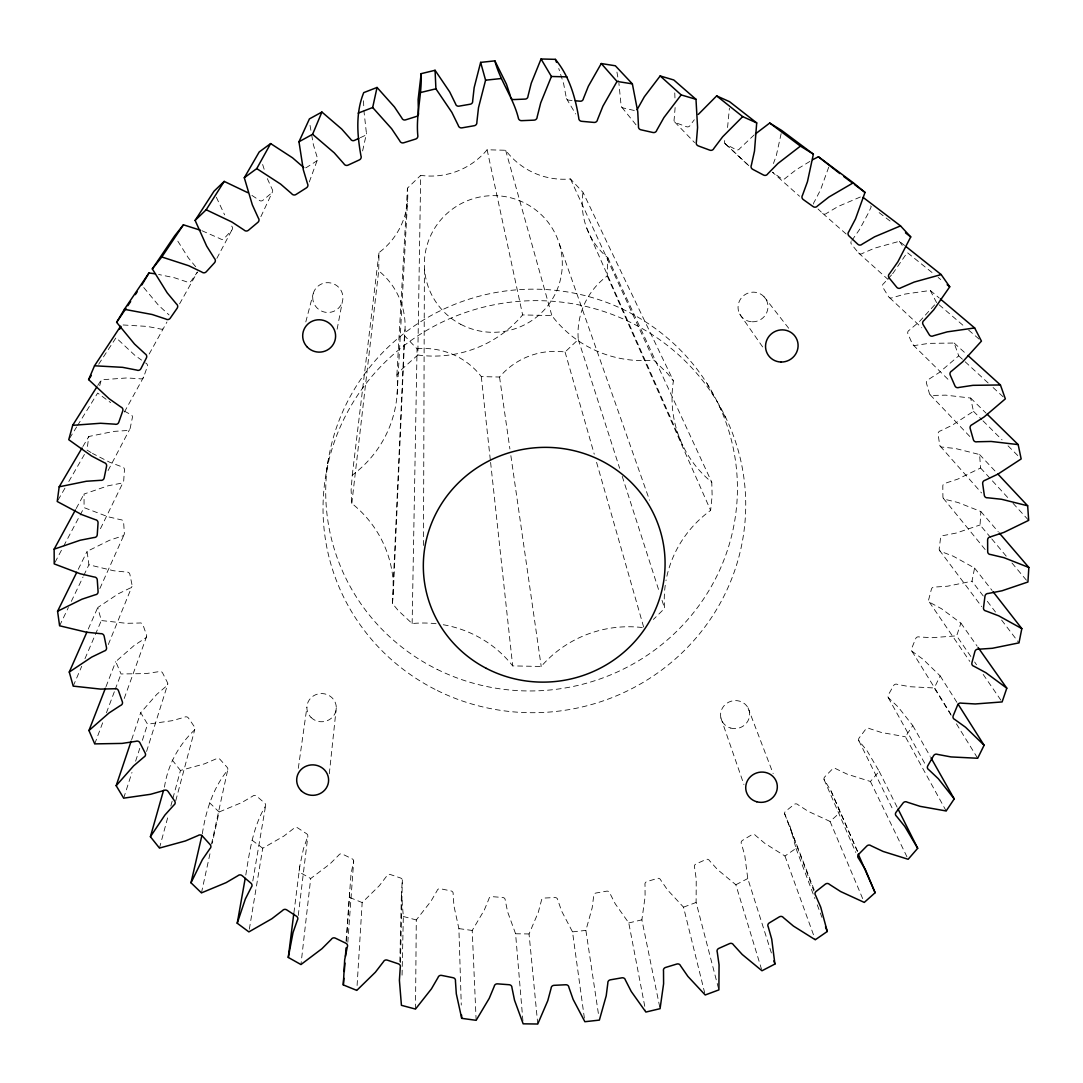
<?xml version="1.0" encoding="UTF-8"?>
<svg xmlns="http://www.w3.org/2000/svg" width="1083" height="1083" viewBox="0 0 1083 1083"><rect width="100%" height="100%" fill="white"/><g stroke="black" fill="none" stroke-linecap="round" stroke-linejoin="round"><path stroke-width="0.75" stroke-dasharray="5 3.75" d="M423.494 545.439L424.401 266.973M415.506 1009.072L416.292 919.954L431.007 901.205L437.072 890.7A2.748 2.599 -3.9 0 1 440.388 888.75L450.988 890.916A2.748 2.599 -4.3 0 1 453.127 893.976L453.926 905.862L458.894 928.605L461.277 1005.051M436.07 623.713A112.118 107.461 -2.8 0 0 412.136 623.537L398.327 610.636L392.344 603.434A113.417 109.545 6 0 0 351.799 503.405L351.109 490.058L352.259 475.153A115.109 112.591 12.6 0 0 396.892 375.029L402.159 368.992L417.821 355.007L420.705 175.351A73.482 73.265 53 0 0 487.12 149.765L505.653 150.266A73.346 72.872 -54.2 0 0 570.457 178.939L583.006 192.327L673.409 380.891A114.324 111.089 -29.1 0 0 711.775 482.273L712.127 495.594L710.624 510.391A112.618 108.286 -21 0 0 665.977 580.678M412.136 623.537L417.05 348.807L404.433 335.689A72.25 71.045 11.9 0 0 378.698 270.818L379.023 252.569A73.008 72.25 25.7 0 0 407.438 188.171L420.705 175.351M402.064 975.147L403.323 916.462L401.441 893.218L402.24 881.291A2.748 2.613 -2.4 0 0 400.534 877.988L390.3 874.509A2.748 2.613 -2 0 0 386.739 876.039L379.307 885.732L362.169 902.572L356.794 990.39M400.439 962.584L402.348 879.938M399.83 961.853L401.441 893.218M393.251 594.188L405.015 329.692M392.344 603.434L404.433 335.689M397.136 394.144L407.587 200.463M396.892 375.029L407.438 188.171M990.701 537.628L980.061 524.957L980.86 511.528L957.995 502.498L945.676 499.534A2.816 2.708 -30.3 0 1 942.914 496.88L942.806 486.077A2.829 2.708 -30.7 0 1 945.527 483.167L957.792 479.106L980.575 468.005L979.587 454.549L955.49 448.511L942.779 447.144A2.829 2.721 -32.2 0 1 939.651 444.856L938.108 434.121A2.843 2.735 -32.6 0 1 940.437 430.885L952.16 425.267L973.455 411.31L970.652 398.057L945.743 395.146L932.856 395.43A2.843 2.748 -34.2 0 1 929.431 393.562L926.439 383.098A2.843 2.748 -34.6 0 1 928.334 379.578L939.299 372.484L958.726 355.847L954.15 343.04L928.862 343.365L916.015 345.315A2.856 2.762 -36.2 0 1 912.333 343.893L907.933 333.875A2.856 2.762 -36.6 0 1 909.354 330.125L919.372 321.665L935.563 303.863M718.462 988.278L696.112 902.464L696.234 879.179L694.555 867.402A2.748 2.599 -13.2 0 1 696.003 863.95L705.886 859.536A2.748 2.599 -13.6 0 1 709.527 860.714L717.609 869.649L735.844 884.757L761.498 969.177M347.819 942.278L353.694 861.012M346.046 941.262L351.014 874.116L353.41 862.339A2.762 2.626 -0.5 0 0 352.151 858.833L342.445 854.108A2.762 2.626 -0.1 0 0 338.708 855.191L330.017 863.909L310.699 878.543L300.952 964.547M346.533 941.208L349.714 891.647M675.129 107.555L674.181 119.13A2.911 2.87 -49.8 0 0 675.914 122.812L686.541 126.738A2.911 2.856 -49.2 0 0 690.291 125.087L694.298 119.766M417.05 348.807A71.735 70.273 -0.6 0 1 481.299 376.6L499.547 377.033A71.654 70.138 -12.7 0 1 565.069 352.016L578.281 339.466A71.911 70.557 -24.9 0 1 607.252 275.948L607.861 257.768A72.656 71.654 -37.8 0 1 583.006 192.327M727.559 127.537L729.414 108.178M329.3 773.776L336.285 707.916M351.799 503.405L378.698 270.818M352.259 475.153L379.023 252.569M298.245 915.473L307.87 836.117M293.926 912.807L299.788 866.116L303.443 848.828L307.41 837.403A2.762 2.626 1.4 0 0 306.638 833.761L297.622 827.845A2.775 2.626 1.8 0 0 293.75 828.441L283.936 836.049L262.736 848.219L248.887 931.894M299.788 866.116L299.03 871.937L310.699 878.543M124.383 411.147L130.19 414.234A2.87 2.789 19.3 0 1 132.37 417.605L130.15 428.367A2.87 2.775 18.9 0 1 126.819 430.547L113.769 431.4L88.792 436.503L86.978 450.054L91.08 452.559M298.299 768.334L306.882 707.429M781.154 133.629L776.267 155.749L773.438 163.519M326.335 472.161L328.934 456.295M252.813 880.993L265.633 805.603M245.8 875.05C249.523 851.712 252.867 827.602 265.01 806.821A2.775 2.64 3.3 0 0 264.726 803.099L256.549 796.073A2.775 2.64 3.7 0 0 252.623 796.195L241.82 802.53L219.077 812.006L212.241 843.359M337.124 329.205L342.35 301.778A15.135 14.905 14.4 0 0 324.142 283.083A15.135 14.905 14.4 0 0 316.953 307.87A15.135 14.905 14.4 0 0 342.35 301.778M983.242 595.948L972.006 581.205L974.578 568.034L953.297 556.215L941.574 551.734A2.816 2.694 -28.3 0 1 939.205 548.756L940.545 538.048A2.816 2.694 -28.7 0 1 943.604 535.516L956.208 533.053L980.061 524.957M659.737 1007.028L641.881 919.833L645.102 896.738L645.008 884.825A2.748 2.599 -11.3 0 1 646.903 881.589L657.273 878.435A2.748 2.599 -11.7 0 1 660.711 880.046L667.507 889.915L683.508 907.161L705.209 994.979M201.452 892.879L210.075 853.269M211.483 844.131L227.714 769.918M362.615 150.943L366.501 133.263M202.318 833.734C205.838 811.262 212.606 789.128 226.929 771.069A2.789 2.653 5.2 0 0 227.146 767.319L219.944 759.291A2.789 2.653 5.6 0 0 216.018 758.926L204.403 763.881L180.455 770.473L172.576 799.565M305.799 321.922L313.271 293.412M175.771 800.703L194.75 729.617M159.458 848.07L168.203 815.743M170.83 806.036L172.143 801.19M99.69 385.71L101.315 379.808L126.914 377.94L140.045 378.779A2.883 2.802 20.9 0 0 143.66 377.033L147.329 366.596A2.883 2.802 21.4 0 0 145.609 362.967M164.454 787.138C167.716 765.383 178.126 745.957 193.803 730.659A2.802 2.667 7.1 0 0 194.534 726.95L188.456 718.056A2.802 2.68 7.5 0 0 184.584 717.19L172.332 720.669L147.572 724.216L140.709 712.682L156.751 694.393L166.268 686.229A2.816 2.694 9 0 0 167.486 682.628L162.626 673.003A2.816 2.694 9.4 0 0 158.89 671.65L146.205 673.572L121.025 673.978L115.746 661.618L134.224 645.414L144.811 638.483A2.816 2.708 10.9 0 0 146.516 635.044L142.97 624.837A2.829 2.708 11.4 0 0 139.423 623.023L126.508 623.321L101.342 620.545L97.741 607.549L118.372 593.755L129.865 588.191A2.829 2.721 12.9 0 0 132.031 584.982L129.879 574.356A2.843 2.721 13.3 0 0 126.589 572.095L113.661 570.755L88.914 564.784L87.087 551.382L109.545 540.255L121.77 536.18A2.843 2.748 14.9 0 0 124.355 533.256L123.638 522.399A2.843 2.748 15.3 0 0 120.673 519.718L107.962 516.74L84.068 507.629L84.054 494.038L107.975 485.82L120.714 483.316A2.856 2.762 16.9 0 0 123.706 480.744L124.45 469.846A2.856 2.762 17.3 0 0 121.851 466.8L109.573 462.197L92.461 453.398M828.712 167.175L820.494 189.972L814.402 201.695A2.883 2.816 -42.8 0 0 813.766 204.497M146.571 751.453L167.797 683.996M123.665 798.157L131.977 772.436M135.619 761.187L139.775 748.326M142.374 740.298L147.572 724.216M131.652 739.662L140.709 712.682M970.855 656.501L956.641 635.843L960.919 623.131L941.547 608.754L930.622 602.852A2.802 2.667 -26.4 0 1 928.686 599.603L931.421 589.179A2.802 2.68 -26.8 0 1 934.764 587.054L947.49 586.214L972.006 581.205M598.371 1013.458L585.889 930.392L592.171 907.838L593.687 896.007A2.735 2.599 -9.5 0 1 595.988 893.015L606.67 891.16A2.748 2.599 -9.9 0 1 609.851 893.204L615.252 903.831L628.776 922.946L645.549 1010.398M124.207 698.494L146.638 636.452M309.278 181.998L317.265 160.203M94.722 743.886L102.912 722.131M106.418 712.817L114.595 691.062M115.177 689.519L121.025 673.978M105.999 686.676L115.746 661.618M108.314 644.547L131.964 586.39M73.211 686.108L81.712 666.289M84.988 658.667L101.342 620.545M88.251 629.047L97.741 607.549M99.866 588.516L124.098 534.65M260.881 216.654L272.51 191.799M59.592 625.784L68.391 607.482M71.329 601.376L83.053 576.982M83.784 575.466L88.914 564.784M100.448 528.694L123.259 482.097M951.104 715.227L934.277 687.962L940.166 675.927L923.041 659.276L913.077 652.047A2.789 2.653 -24.5 0 1 911.602 648.595L915.676 638.618A2.789 2.667 -24.9 0 1 919.237 636.953L931.867 637.711L956.641 635.843M78.233 569.347L87.087 551.382M537.75 1024.017L529.046 933.952L538.292 912.319L541.365 900.745A2.748 2.599 -7.6 0 1 544.059 898.064L554.875 897.536A2.748 2.599 -8 0 1 557.759 899.959L561.684 911.196L572.514 931.867L584.644 1020.051M149.17 354.046L166.958 322.003M108.07 470.591L129.513 429.653M216.857 258.363L232.507 228.838M54.989 562.415L62.841 547.605M63.64 546.13L79.357 516.51M80.142 515.034L84.068 507.629M76.189 508.536L84.054 494.038M124.396 412.054L143.66 377.033M179.588 303.876L197.444 271.995L191.055 281.187A2.897 2.829 25.2 0 1 187.061 281.959L174.485 277.762L158.592 274.473M58.049 500.075L65.494 487.215M68.798 481.502L85.327 452.911M82.877 446.562L88.792 436.503M69.61 438.29L76.622 426.986M77.502 425.578L97.66 393.075L110.628 402.592M97.741 385.494L101.315 379.808M98.675 364.24L116.03 337.706L134.861 355.332L141.575 360.098M946.163 810.977L905.374 736.765L912.766 725.583L898.118 706.955L889.265 698.562A2.775 2.64 -22.6 0 1 888.277 694.948L893.61 685.593A2.775 2.64 -23 0 1 897.347 684.375L909.666 686.703L934.277 687.962M476.141 1020.321L472.215 930.459L484.291 910.099L488.88 898.971A2.748 2.599 -5.7 0 1 491.912 896.643L502.702 897.469A2.748 2.599 -6.1 0 1 505.233 900.23L507.629 911.886L515.589 933.763L523.021 1022.162M851.942 240.358L859.509 229.555L868.661 212.498L871.287 206.609L869.189 204.349M892.649 273.728L907.27 252.556L933.018 273.309M857.587 851.468L830.972 790.888L824.745 780.613A2.762 2.626 -18.8 0 1 824.745 776.89L832.285 769.174A2.762 2.626 -19.2 0 1 836.171 768.916L847.299 774.21L870.434 781.479L879.193 771.326L867.239 751.047L859.645 741.638A2.762 2.626 -20.7 0 1 859.157 737.929L865.642 729.333A2.775 2.64 -21.1 0 1 869.487 728.602L881.305 732.446L905.374 736.765M665.246 585.28A112.618 108.286 -21 0 0 664.61 608.389L653.387 619.435M891.539 274.947L883.769 283.448A2.87 2.789 -38.6 0 0 882.848 287.347L888.574 296.728A2.87 2.775 -38.2 0 0 892.446 297.663L905.022 294.075L930.27 290.461L939.151 297.96M814.213 890.009L785.148 814.89A2.748 2.613 -16.9 0 1 785.649 811.208L794.11 804.493A2.748 2.613 -17.3 0 1 797.968 804.723L808.243 811.357L830.065 821.442L840.056 812.467L838.107 806.957M754.215 134.888L739.838 148.479A2.897 2.843 -46.8 0 1 735.912 149.616L725.948 144.35A2.897 2.856 -47.3 0 1 724.744 140.479M771.394 952.959L747.771 878.53L744.766 855.435L741.517 843.968A2.748 2.599 -15.1 0 1 742.491 840.367L751.751 834.763A2.748 2.599 -15.5 0 1 755.528 835.48L764.774 843.319L784.958 856.03L796.005 848.382L789.927 825.855M809.867 161.421L796.005 169.869L785.568 178.059A2.897 2.829 -44.5 0 1 781.56 178.681L772.436 172.17L799.552 196.253M735.844 884.757L747.771 878.53M360.368 137.663L364.809 135.605A2.911 2.883 36.9 0 0 366.257 131.788L363.888 110.52M683.508 907.161L696.112 902.464M860.349 196.998L838.066 206.501L826.695 213.256A2.883 2.816 -42.4 0 1 822.66 213.351L818.031 208.992M628.776 922.946L641.881 919.833M904.576 245.462L899.35 241.292L874.604 248.156L862.528 253.368A2.883 2.802 -40.3 0 1 858.535 252.948L851.549 244.365A2.883 2.802 -40.7 0 1 851.089 241.577M572.514 931.867L585.889 930.392M642.26 627.544A111.86 107.055 -12 0 0 541.216 666.465L512.679 665.896A112.118 107.461 -2.8 0 0 442.392 624.593M417.821 355.007A116.016 115.028 3.4 0 0 522.629 314.909L551.856 315.627A115.786 114.094 -31.9 0 0 653.78 360.111L667.507 373.459L673.409 380.891M123.083 324.968L147.247 326.416L160.23 328.934A2.883 2.816 23 0 0 164.061 327.675M515.589 933.763L529.046 933.952M572.068 100.475L568.819 100.177A2.911 2.883 -56.4 0 1 566.165 97.077L563.688 84.014L558.76 68.5M458.894 928.605L472.215 930.459M634.313 110.493L623.212 107.975A2.911 2.883 -52.6 0 1 621.006 104.564L618.907 83.296M403.323 916.462L416.292 919.954M202.02 230.76L220.133 238.693A2.897 2.843 27.4 0 0 224.208 238.45L231.803 230.137A2.897 2.856 27.9 0 0 231.64 226.09M349.741 897.482L362.169 902.572M251.919 195.4L258.878 199.989A2.911 2.856 29.9 0 0 262.952 200.274L271.63 192.991A2.911 2.87 30.4 0 0 272.023 188.956L267.23 178.384M252.014 840.178L262.736 848.219M879.166 212.661L892.324 222.773M938.162 277.465L940.734 279.536M939.137 304.81L963.491 325.712M968.622 330.112L980.156 340.021M822.66 213.351L846.513 234.321M858.535 252.948L888.101 279.509M954.15 343.04L966.659 354.371M958.726 355.847L988.17 383.003M993.084 387.538L1004.131 397.718M725.948 144.35L749.057 165.902M724.852 143.362L749.098 165.97M889.617 297.744L921.755 327.77M209.479 802.652L219.077 812.006M970.652 398.057L986.099 413.178M913.213 345.017L949.981 381.284M973.455 411.31L981.807 419.649M982.998 420.84L1002.073 439.888M1008.043 445.844L1019.969 457.757M674.695 121.973L694.582 142.563M930.148 394.781L970.679 437.424M979.587 454.549L996.753 472.851M980.575 468.005L1008.544 498.437M1013.025 503.311L1028.688 520.354M940.193 446.155L981.564 492.941M980.86 511.528L998.309 531.875M991.757 538.901L1006.649 556.648M1011.969 562.984L1027.929 582.004M195.685 266.743L188.307 257.822L176.231 238.639M943.266 498.234L985.936 550.502M621.886 107.312L636.344 125.222M172.156 759.941L180.455 770.473M764.043 296.742L789.737 329.584M974.578 568.034L992.042 590.425M987.33 601.309L995.494 612.044M1001.626 620.085L1018.981 642.869M939.381 550.137L981.672 606.602M143.755 287.564L158.213 304.946L167.906 313.921A2.883 2.816 23.5 0 1 169.002 314.936M960.919 623.131L977.164 646.172M899.35 241.292L902.87 246.301M739.743 314.111L763.556 348.239M974.632 661.997L976.528 664.759M983.161 674.398L1002.113 701.933M929.39 602.189L969.84 661.442M940.166 675.927L957.21 702.813M911.94 651.235L950.915 714.306M956.424 723.837L977.678 758.262M566.436 98.553L575.682 113.945M912.766 725.583L930.175 756.381M888.263 697.614L926.114 765.816M719.166 405.8L727.031 420.299M707.009 383.504L714.55 397.434M930.27 290.461L936.565 302.604M879.193 771.326L897.306 807.552M858.778 740.569L893.421 810.653M870.434 781.479L908.15 859.279M216.356 197.255L224.614 214.854M607.861 257.768L711.775 482.273M570.457 178.939L653.78 360.111M586.851 228.418L682.832 445.587M607.252 275.948L710.624 510.391M830.972 790.888L857.249 850.967M824.028 779.449L855.854 852.551M830.065 821.442L864.275 902.41M748.015 707.822L773.154 773.614M784.606 813.658L813.807 890.916M796.005 848.382L814.89 898.565M817.245 904.833L821.97 917.382M784.958 856.03L815.282 939.76M559.356 243.986L649.516 500.197M720.912 718.015L743.926 784.566M578.281 339.466L619.638 468.289M622.224 476.344L659.439 592.293M662.024 600.348L664.61 608.389M262.641 164.481L264.604 170.681M565.069 352.016L594.256 454.197M596.571 462.306L643.844 627.747M505.653 150.266L551.856 315.627M487.12 149.765L522.629 314.909M616.944 72.087L618.623 81.699M310.036 125.371L311.417 133.385M311.687 134.982L313.353 144.594L317.17 157.319A2.911 2.87 33.2 0 1 316.236 161.286L306.638 167.378A2.911 2.87 32.6 0 1 305.216 167.851M499.547 377.033L509.903 448.971M510.865 455.659L541.216 666.465M481.299 376.6L490.409 460.695M490.599 462.387L512.679 665.896M674.763 92.935L675.007 99.419M363.536 100.76L363.834 108.896M437.302 690.521A211.496 205.865 -9.6 0 0 745.497 495.297A211.496 205.865 -9.6 0 0 420.339 334.214A211.496 205.865 -9.6 0 0 437.302 690.521M752.347 321.8A15.067 14.715 -33 0 0 766.29 299.869A15.067 14.715 -33 0 0 740.393 299.274A15.067 14.715 -33 0 0 752.347 321.8M730.741 728.074A14.607 13.957 -16.7 0 0 749.328 711.233A14.607 13.957 -16.7 0 0 725.272 704.519A14.607 13.957 -16.7 0 0 730.741 728.074M311.038 717.447A14.702 14.093 2 0 0 335.73 711.558A14.702 14.093 2 0 0 317.996 693.973A14.702 14.093 2 0 0 311.038 717.447M437.112 669.348A206.014 200.761 -9.6 0 0 737.198 478.93A206.014 200.761 -9.6 0 0 420.38 321.908A206.014 200.761 -9.6 0 0 437.112 669.348M460.735 324.304A69.001 68.324 -9.6 0 0 562.267 261.585A69.001 68.324 -9.6 0 0 456.972 206.014A69.001 68.324 -9.6 0 0 460.735 324.304"/><path stroke-width="1.5" d="M421.165 73.658L418.119 99.555L418.417 112.862A2.911 2.897 44.2 0 1 416.454 116.45L405.543 119.875A2.911 2.897 42 0 1 401.861 118.033L394.456 106.96L377.046 87.466L372.674 107.528L391.64 128.728L399.722 140.776A3.168 3.154 32.3 0 0 403.729 142.78L415.628 139.057A3.168 3.154 32.5 0 0 417.767 135.145C415.872 114.487 422.126 94.289 421.165 73.658L435.068 70.287L449.702 91.906L455.564 103.86A2.897 2.897 0 0 0 458.962 106.161L470.239 104.212A2.897 2.897 0 0 0 472.675 100.895L474.151 87.669L480.635 62.381L494.863 60.865L506.465 84.217L510.147 95.263M698.291 114.432L716.662 95.9L729.549 101.68L756.706 122.907L754.499 151.024L751.385 165.103A3.168 3.1 -45 0 0 752.712 169.314L763.542 175.04A3.154 3.1 -44.6 0 0 767.806 173.794L777.96 163.452L800.418 146.11L813.374 154.152L807.458 181.687L802.517 195.211A3.154 3.087 -43.1 0 0 803.248 199.543L813.157 206.609A3.154 3.073 -42.7 0 0 817.53 205.932L828.915 197.025L853.323 182.783L865.019 192.408L855.516 218.874L848.855 231.613A3.141 3.059 -41.2 0 0 849.004 235.986L857.817 244.257A3.141 3.059 -40.9 0 0 862.203 244.149L874.59 236.811L900.515 225.887L910.735 236.92L897.861 261.856L889.603 273.593A3.141 3.046 -39.4 0 0 889.157 277.938L896.738 287.252A3.141 3.032 -39 0 0 901.07 287.712L914.228 282.054L941.168 274.581L949.737 286.805L933.763 309.792L924.097 320.338A3.127 3.019 -37.5 0 0 923.082 324.575L929.282 334.769A3.127 3.019 -37.1 0 0 933.478 335.771L947.178 331.872L974.646 327.946L981.442 341.118L962.692 361.79L951.767 370.982A3.114 2.992 -35.6 0 0 950.211 375.043L954.962 385.914A3.114 2.992 -35.2 0 0 958.956 387.443L972.927 385.331L1000.421 384.966L1005.349 398.855L984.19 416.901L972.236 424.59A3.1 2.978 -33.7 0 0 970.165 428.408L973.387 439.752A3.1 2.965 -33.3 0 0 977.11 441.769L991.107 441.458L1018.169 444.599L1021.161 458.948L997.971 474.097L985.219 480.189A3.087 2.951 -31.8 0 0 982.674 483.695L984.325 495.31A3.087 2.951 -31.5 0 0 987.71 497.787L1001.518 499.263L1027.659 505.788L1028.688 520.354L1003.914 532.389L990.579 536.802A3.073 2.938 -30 0 0 987.615 539.943L987.682 551.653A3.073 2.924 -29.6 0 0 990.688 554.523L1004.049 557.718L1028.85 567.478L1027.929 582.004L1001.992 590.79L988.305 593.457A3.059 2.911 -28.1 0 0 984.975 596.205L983.499 607.78A3.059 2.911 -27.7 0 0 986.058 611.002L998.756 615.848L1021.824 628.614L1018.981 642.869L992.353 648.284L978.545 649.218A3.046 2.897 -26.3 0 0 974.903 651.506L971.911 662.782A3.046 2.883 -25.9 0 0 973.996 666.289L985.841 672.678L1006.797 688.192L1002.113 701.933L975.228 703.964L961.528 703.165A3.032 2.87 -24.4 0 0 957.656 704.979L953.202 715.755A3.032 2.87 -24.1 0 0 954.786 719.491L965.576 727.275L984.109 745.253L977.678 758.262L950.982 756.922L937.621 754.418A3.019 2.856 -22.6 0 0 933.56 755.731L927.752 765.843A3.019 2.856 -22.2 0 0 928.821 769.742L938.392 778.799L954.218 798.902L946.163 810.977L920.076 806.334L907.27 802.192A3.005 2.843 -20.8 0 0 903.1 802.99L896.034 812.291A3.005 2.843 -20.4 0 0 896.562 816.271L904.779 826.437L917.68 848.3L908.15 859.279L883.092 851.441L871.03 845.742A2.992 2.829 -18.9 0 0 866.82 846.026L858.616 854.352A2.992 2.829 -18.6 0 0 858.602 858.372L865.331 869.459L875.118 892.717L864.275 902.41L840.638 891.553L829.51 884.418A2.992 2.816 -17.1 0 0 825.327 884.161L816.135 891.417A2.992 2.816 -16.7 0 0 815.58 895.397L820.738 907.216L827.277 931.488L815.282 939.76L793.433 926.073L783.415 917.626A2.978 2.802 -15.3 0 0 779.327 916.868L769.282 922.919A2.978 2.802 -14.9 0 0 768.213 926.791L771.719 939.164L774.914 964.046L761.985 970.761L742.248 954.502L733.502 944.89A2.978 2.802 -13.5 0 0 729.549 943.618L718.828 948.383A2.978 2.802 -13.1 0 0 717.257 952.106L719.058 964.804L718.895 989.889L705.209 994.979L687.895 976.406L680.544 965.779A2.978 2.802 -11.7 0 0 676.821 964.032L665.585 967.457A2.978 2.802 -11.3 0 0 663.513 970.95L663.595 983.784L660.075 1008.679L645.874 1012.05L631.24 991.473L625.378 980.007A2.978 2.802 -9.8 0 0 621.94 977.814L610.365 979.831A2.978 2.802 -9.5 0 0 607.847 983.053L606.209 995.805L599.373 1020.105L584.874 1021.716L573.151 999.46L568.9 987.358A2.978 2.802 -8 0 0 565.773 984.758L554.049 985.327A2.978 2.802 -7.7 0 0 551.125 988.21L547.781 1000.692L537.75 1024.017L523.157 1023.828L514.533 1000.259L511.948 987.696A2.978 2.802 -6.2 0 0 509.213 984.731L497.503 983.851A2.978 2.802 -5.8 0 0 494.227 986.369L489.232 998.364L476.141 1020.321L461.696 1018.345L456.309 993.842L455.442 981.022A2.978 2.802 -4.4 0 0 453.127 977.732L441.634 975.404A2.978 2.802 -4 0 0 438.033 977.516L431.454 988.833L415.506 1009.072L401.427 1005.322L399.397 980.264L400.263 967.403A2.992 2.816 -2.6 0 0 398.395 963.843L387.294 960.12A2.992 2.816 -2.2 0 0 383.436 961.758L375.381 972.223L356.794 990.39L343.311 984.921L344.678 959.728L347.277 947.029A2.992 2.829 -0.8 0 0 345.91 943.252L335.378 938.162A2.992 2.829 -0.4 0 0 331.317 939.327L321.895 948.749L300.952 964.547L288.281 957.44L293.764 913.849M377.046 87.466L363.726 92.624C355.535 112.781 357.146 134.82 360.937 155.749A3.168 3.141 31.2 0 1 359.353 159.905L348.063 165.13A3.168 3.141 30.8 0 1 343.839 163.682L334.214 152.811L312.594 134.292L298.976 141.751L303.294 169.706L307.45 183.541A3.168 3.127 29.4 0 1 306.448 187.846L295.984 194.493A3.168 3.127 29 0 1 291.598 193.6L280.619 184.096L256.752 168.61L244.298 177.734L252.325 204.822L258.296 217.954A3.168 3.114 27.6 0 1 257.876 222.353L248.427 230.273A3.168 3.114 27.2 0 1 243.973 229.962L231.857 221.988L206.19 209.764L195.116 220.404L206.677 246.125L214.353 258.336A3.154 3.1 25.7 0 1 214.529 262.736L206.257 271.779A3.154 3.1 25.3 0 1 201.831 272.05L188.78 265.741L161.814 256.982L152.324 268.909L167.188 292.83L176.394 303.903A3.154 3.087 23.8 0 1 177.152 308.222L170.221 318.212A3.154 3.073 23.4 0 1 165.875 319.052L152.162 314.503L124.383 309.318L116.626 322.328L134.495 344.028L145.068 353.775A3.141 3.059 21.9 0 1 146.395 357.945L140.898 368.694A3.141 3.059 21.5 0 1 136.729 370.075L122.596 367.34L94.519 365.783L88.616 379.605L109.153 398.747L120.876 407.005A3.141 3.046 20 0 1 122.758 410.958L118.778 422.275A3.127 3.032 19.6 0 1 114.852 424.17L100.557 423.263L72.683 425.321L68.743 439.698L91.527 455.97L104.185 462.631A3.127 3.019 18.1 0 1 106.567 466.286L104.171 477.955A3.127 3.019 17.8 0 1 100.557 480.324L86.356 481.258L59.186 486.809L57.223 501.497L81.848 514.655L95.223 519.623A3.114 2.992 16.3 0 1 98.052 522.927L97.253 534.745A3.114 2.992 15.9 0 1 94.018 537.534L80.156 540.241L54.15 549.162L54.204 563.891L80.196 573.746L94.031 576.968A3.1 2.978 14.4 0 1 97.267 579.865L98.079 591.616A3.1 2.965 14 0 1 95.25 594.784L81.97 599.197L57.575 611.259L59.592 625.784L86.518 632.228L100.57 633.663A3.087 2.951 12.5 0 1 104.144 636.114L106.513 647.607A3.087 2.951 12.1 0 1 104.171 651.073L91.676 657.11L69.271 672.056L73.211 686.108L100.584 689.099L114.622 688.761A3.073 2.924 10.7 0 1 118.48 690.724L122.352 701.757A3.073 2.924 10.3 0 1 120.497 705.48L109.004 712.98L88.955 730.524L94.722 743.886L122.081 743.412L135.862 741.327A3.059 2.911 8.8 0 1 139.924 742.789L145.23 753.186A3.046 2.911 8.4 0 1 143.904 757.085L133.588 765.911L116.179 785.689L123.665 798.157L150.551 794.299L163.858 790.522A3.046 2.897 7 0 1 168.055 791.456L174.674 801.054A3.032 2.883 6.6 0 1 173.889 805.062L164.914 815.052L150.415 836.712L159.458 848.07L185.45 840.936L198.054 835.562A3.032 2.87 5.1 0 1 202.318 835.968L210.143 844.618A3.032 2.87 4.7 0 1 209.912 848.666L202.386 859.631L191.001 882.794L201.452 892.879L226.13 882.631L237.84 875.768A3.019 2.856 3.3 0 1 242.105 875.646L250.985 883.2A3.019 2.856 2.9 0 1 251.297 887.234L245.354 898.985L237.231 923.23L248.887 931.894L271.874 918.736L282.528 910.532A3.005 2.843 1.4 0 1 286.711 909.869L296.498 916.245A3.005 2.843 1.1 0 1 297.351 920.184L293.046 932.504L288.281 957.44M343.311 984.921L343.812 978.206M344.299 971.478L344.922 963.071M345.423 956.343L346.032 947.936M237.231 923.23L245.205 878.381M191.001 882.794L201.939 835.359M150.415 836.712L163.547 790.333M480.635 62.381L485.577 80.196L478.496 107.718L476.872 122.122A3.154 3.154 0 0 1 474.232 125.723L461.94 127.862A3.154 3.154 0 0 1 458.244 125.357L451.855 112.348L435.908 88.82L435.068 70.287M116.179 785.689L131.111 741.259M88.955 730.524L105.389 688.233M312.594 134.292L321.908 112.05L341.741 129.08L350.567 139.071A2.911 2.883 36 0 0 354.452 140.411L358.893 138.34M119.658 329.218L120.863 326.376M69.271 672.056L86.897 632.12M298.976 141.751L309.413 118.9L321.908 112.05M756.706 122.907L742.681 116.626L722.645 136.783L713.914 148.371A3.168 3.114 -46.5 0 1 709.825 150.171L698.251 145.894A3.168 3.114 -46.9 0 1 696.383 141.9L697.574 127.523L695.99 99.311L681.18 94.911L663.933 117.546L656.799 130.19A3.168 3.127 -48.3 0 1 652.968 132.505L640.879 129.784A3.168 3.127 -48.7 0 1 638.483 126.061L637.738 111.644L632.364 83.865L617.026 81.442L602.92 106.161L597.518 119.631A3.168 3.141 -50.1 0 1 594.025 122.433L581.639 121.31A3.168 3.141 -50.5 0 1 578.742 117.939C575.303 96.996 569.171 75.932 555.335 59.348L541.053 58.983L531.252 83.201L528.003 96.13A2.911 2.897 -61.8 0 1 525.16 99.095L513.721 99.568A2.911 2.897 -64.2 0 1 510.675 96.834M541.053 58.983L551.423 76.487L540.715 102.858L537.168 116.91A3.168 3.154 -51.6 0 1 534.081 120.145L521.613 120.66A3.168 3.154 -51.8 0 1 518.283 117.695C513.193 97.605 500.116 80.873 494.863 60.865M57.575 611.259L76.758 572.338M54.15 549.162L75.404 509.985M256.752 168.61L270.642 143.579L292.545 157.82L302.604 166.565A2.911 2.87 32.6 0 0 303.741 167.554M244.298 177.734L259.216 151.958L270.642 143.579M59.186 486.809L82.024 448.01M141.846 284.951L148.98 272.984L155.41 273.823M72.683 425.321L96.847 386.929M206.19 209.764L224.208 181.403L247.75 192.652M195.116 220.404L214.041 191.19L224.208 181.403M632.364 83.865L615.347 65.779L601.268 63.545L588.34 86.261L583.399 98.634A2.911 2.883 -55.5 0 1 580.19 101.206L575.317 100.773M88.616 379.605L91.365 375.422M94.519 365.783L120.538 326.376M161.814 256.982L183.42 224.817L200.477 230.232M152.324 268.909L174.688 235.796L183.42 224.817M116.626 322.328L125.966 308.479M127.835 305.717L130.637 301.561M135.307 294.644L137.175 291.868M124.383 309.318L148.98 272.984M695.99 99.311L673.775 79.98L660.17 75.945L644.358 96.739L637.833 108.354A2.911 2.87 -52 0 1 637.102 109.681M755.487 133.872L769.729 123.029L781.655 130.42L813.374 154.152M812.629 159.729L818.41 156.764L853.323 182.783M358.162 113.133L372.674 107.528M420.745 92.488L435.908 88.82M485.577 80.196L501.077 78.545M551.423 76.487L566.978 76.879M839.799 173.564L818.41 156.764M843.779 176.543L851.739 182.486M854.406 184.476L865.019 192.408M769.729 123.029L800.418 146.11M863.192 197.458L900.515 225.887M905.469 232.872L910.735 236.92M905.889 246.491L941.168 274.581M716.662 95.9L742.681 116.626M947.165 284.721L949.737 286.805M940.423 299.03L974.646 327.946M660.17 75.945L681.18 94.911M967.918 355.508L1000.421 384.966M987.29 414.342L1018.169 444.599M997.903 474.07L1027.659 505.788M601.268 63.545L617.026 81.442M999.406 533.147L1028.85 567.478M993.07 591.738L1021.824 628.614M978.125 647.526L1006.797 688.192M958.103 704.221L984.109 745.253M931.001 757.843L954.218 798.902M898.064 809.069L917.68 848.3M858.264 854.135L875.118 892.717M555.335 59.348L556.554 62.381M825.503 926.791L827.277 931.488M773.912 960.878L774.914 964.046M461.588 1015.015L461.696 1018.345M307.328 347.129A16.475 16.177 12.5 0 0 334.972 340.495A16.475 16.177 12.5 0 0 315.139 320.216A16.475 16.177 12.5 0 0 307.328 347.129M781.06 362.033A16.394 15.961 -31.7 0 0 796.276 338.221A16.394 15.961 -31.7 0 0 768.118 337.585A16.394 15.961 -31.7 0 0 781.06 362.033M756.76 801.772A15.852 15.067 -16.5 0 0 776.958 783.55A15.852 15.067 -16.5 0 0 750.871 776.321A15.852 15.067 -16.5 0 0 756.76 801.772M301.182 790.671A15.961 15.23 1.6 0 0 328 784.295A15.961 15.23 1.6 0 0 308.736 765.315A15.961 15.23 1.6 0 0 301.182 790.671M486.362 668.387A120.985 117.289 -9.6 0 0 665.043 560.656A120.985 117.289 -9.6 0 0 481.19 465.189A120.985 117.289 -9.6 0 0 486.362 668.387"/></g></svg>
